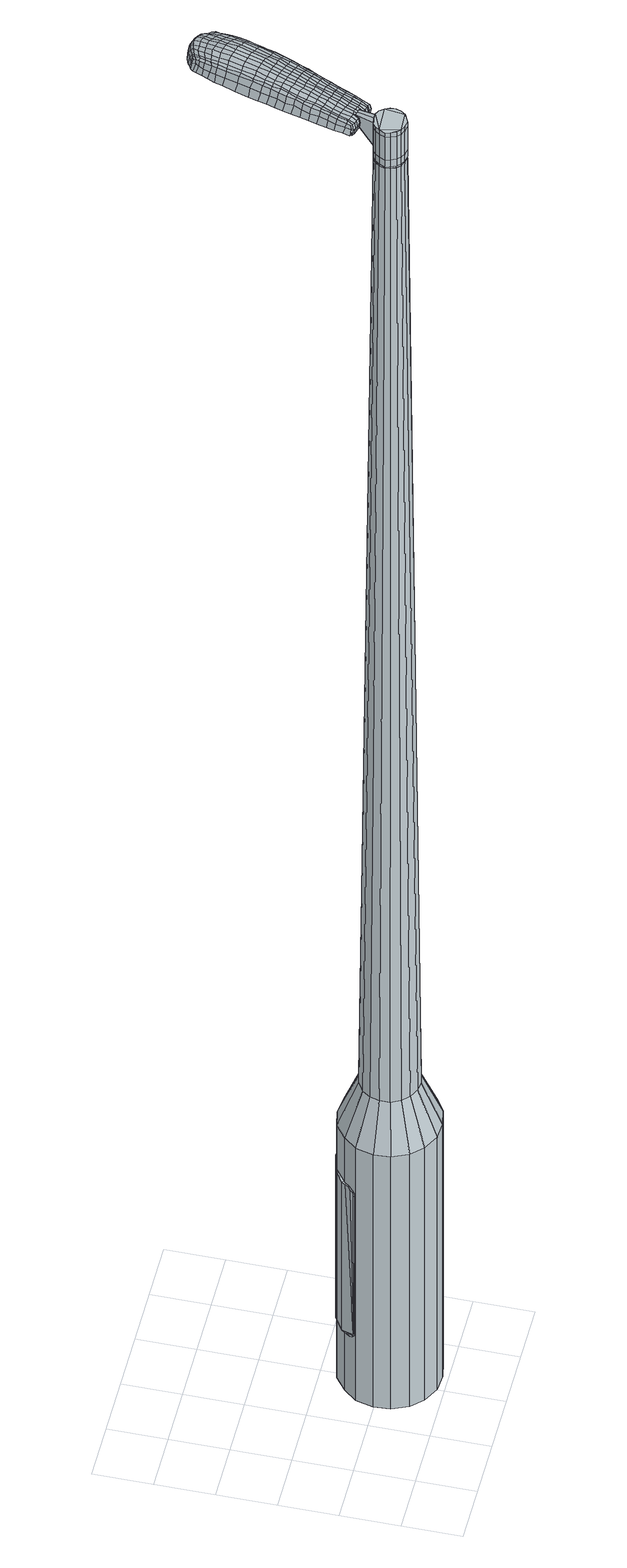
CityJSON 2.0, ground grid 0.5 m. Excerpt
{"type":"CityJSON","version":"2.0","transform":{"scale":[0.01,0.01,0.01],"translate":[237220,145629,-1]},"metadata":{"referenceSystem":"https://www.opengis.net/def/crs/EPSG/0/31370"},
"CityObjects":{
"object1":{"type":"GenericCityObject","attributes":{"cluster":579,"mean_distance_to_centroid":0.305,"new_centroid_x":237221.14,"new_centroid_y":145629.45,"mean_distance_to_camera":13.82,"H1":-37.46,"H2":-40.41,"Z_final":121.07,"cluster2":-1,"proj_x":237230.07,"proj_y":145632.05,"id_line":14328,"bearing_l":163.75,"distance":9.3,"orientation":"right","G_obj":73.75},"geometry":[{"type":"MultiSurface","lod":"2","boundaries":[[[0,1,2,3]],[[1,4,5,2]],[[4,6,7,5]],[[6,8,9,7]],[[8,10,11,9]],[[10,12,13,11]],[[12,14,15,13]],[[14,16,17,15]],[[16,18,19,17]],[[18,20,21,19]],[[20,22,23,21]],[[22,24,25,23]],[[24,26,27,25]],[[26,28,29,27]],[[28,30,31,29]],[[30,32,33,31]],[[32,34,35,33]],[[34,0,3,35]],[[36,37,38,39]],[[38,40,41,42]],[[41,43,42]],[[42,44,45,46]],[[45,47,46]],[[46,48,49,50]],[[49,51,50]],[[42,46,50,38]],[[50,52,39,38]],[[53,36,39]],[[2,5,7,35]],[[7,9,11,15]],[[11,13,15]],[[15,17,19,23]],[[19,21,23]],[[23,25,27,31]],[[27,29,31]],[[15,23,31,7]],[[31,33,35,7]],[[3,2,35]],[[1,0,54,55]],[[0,34,56,54]],[[34,32,57,56]],[[32,30,58,57]],[[30,28,59,58]],[[28,26,60,59]],[[26,24,61,60]],[[24,22,62,61]],[[22,20,63,62]],[[20,18,64,63]],[[18,16,65,64]],[[16,14,66,65]],[[14,12,67,66]],[[12,10,68,67]],[[10,8,69,68]],[[8,6,70,69]],[[6,4,71,70]],[[4,1,55,71]],[[55,54,72,73]],[[54,56,74,72]],[[56,57,75,74]],[[57,58,76,75]],[[58,59,77,76]],[[59,60,78,77]],[[60,61,79,78]],[[61,62,80,79]],[[62,63,81,80]],[[63,64,82,81]],[[64,65,83,82]],[[65,66,84,83]],[[66,67,85,84]],[[67,68,86,85]],[[68,69,87,86]],[[69,70,88,87]],[[70,71,89,88]],[[71,55,73,89]],[[90,91,92,93]],[[74,94,91,90]],[[95,96,94,74]],[[97,98,96,95]],[[77,99,98,97]],[[100,101,99,77]],[[79,102,101,100]],[[103,104,102,79]],[[81,105,104,103]],[[106,107,105,81]],[[108,109,107,106]],[[84,110,109,108]],[[111,112,110,84]],[[113,114,112,111]],[[87,115,114,113]],[[116,117,115,87]],[[89,118,117,116]],[[93,92,118,89]],[[119,120,121,122]],[[123,119,122,124]],[[125,123,124,126]],[[127,125,126,128]],[[129,127,128,130]],[[131,129,130,132]],[[133,131,132,134]],[[135,133,134,136]],[[137,135,136,138]],[[139,137,138,140]],[[141,139,140,142]],[[143,141,142,144]],[[145,143,144,146]],[[147,145,146,148]],[[149,147,148,150]],[[151,149,150,152]],[[73,72,90,93]],[[72,74,90]],[[75,95,74]],[[75,76,97,95]],[[76,77,97]],[[78,100,77]],[[78,79,100]],[[80,103,79]],[[80,81,103]],[[82,106,81]],[[82,83,108,106]],[[83,84,108]],[[85,111,84]],[[85,86,113,111]],[[86,87,113]],[[88,116,87]],[[88,89,116]],[[73,93,89]],[[153,154,92,91]],[[154,118,92]],[[155,117,118]],[[155,115,117]],[[156,114,115]],[[156,157,112,114]],[[157,110,112]],[[158,109,110]],[[158,159,107,109]],[[159,105,107]],[[160,104,105]],[[160,102,104]],[[161,101,102]],[[161,99,101]],[[162,98,99]],[[162,163,96,98]],[[163,94,96]],[[153,91,94]],[[39,52,151,164]],[[154,153,165,152]],[[53,39,164,120]],[[153,94,121,165]],[[36,53,120,119]],[[94,163,122,121]],[[37,36,119,123]],[[163,162,124,122]],[[38,37,123,125]],[[162,99,126,124]],[[40,38,125,127]],[[99,161,128,126]],[[41,40,127,129]],[[161,102,130,128]],[[43,41,129,131]],[[102,160,132,130]],[[42,43,131,133]],[[160,105,134,132]],[[44,42,133,135]],[[105,159,136,134]],[[45,44,135,137]],[[159,158,138,136]],[[47,45,137,139]],[[158,110,140,138]],[[46,47,139,141]],[[110,157,142,140]],[[48,46,141,143]],[[157,156,144,142]],[[49,48,143,145]],[[156,115,146,144]],[[51,49,145,147]],[[115,155,148,146]],[[50,51,147,149]],[[155,118,150,148]],[[52,50,149,151]],[[118,154,152,150]],[[151,152,166,167]],[[152,165,168,166]],[[165,121,169,168]],[[121,120,170,169]],[[120,164,171,170]],[[164,151,167,171]],[[172,173,174,175]],[[176,172,175,177]],[[172,176,178,179]],[[173,172,179,180]],[[181,182,183,184]],[[185,181,184,186]],[[181,185,187,188]],[[182,181,188,189]],[[190,191,192,193]],[[194,190,193,195]],[[190,194,196,197]],[[191,190,197,198]],[[199,200,201,202]],[[203,199,202,204]],[[199,203,205,206]],[[200,199,206,207]],[[208,209,210,211]],[[212,208,211,213]],[[208,212,214,215]],[[209,208,215,216]],[[217,218,219,220]],[[221,217,220,222]],[[217,221,223,224]],[[218,217,224,225]],[[226,227,228,229]],[[218,226,229,219]],[[226,218,225,230]],[[227,226,230,231]],[[232,233,234,235]],[[227,232,235,228]],[[232,227,231,236]],[[233,232,236,237]],[[238,176,177,239]],[[233,238,239,234]],[[238,233,237,240]],[[176,238,240,178]],[[241,242,243,244]],[[245,241,244,246]],[[241,245,247,248]],[[242,241,248,249]],[[250,251,252,253]],[[242,250,253,243]],[[250,242,249,254]],[[251,250,254,255]],[[256,257,258,259]],[[251,256,259,252]],[[256,251,255,260]],[[257,256,260,261]],[[262,263,264,265]],[[257,262,265,258]],[[262,257,261,266]],[[263,262,266,267]],[[268,173,180,269]],[[263,268,269,264]],[[268,263,267,270]],[[173,268,270,174]],[[271,272,273,274]],[[275,271,274,276]],[[271,275,277,278]],[[272,271,278,279]],[[280,281,282,283]],[[272,280,283,273]],[[280,272,279,284]],[[281,280,284,285]],[[286,287,288,289]],[[281,286,289,282]],[[286,281,285,290]],[[287,286,290,291]],[[292,185,186,293]],[[287,292,293,288]],[[292,287,291,294]],[[185,292,294,187]],[[295,296,297,298]],[[299,295,298,300]],[[295,299,301,302]],[[296,295,302,303]],[[304,305,306,307]],[[296,304,307,297]],[[304,296,303,308]],[[305,304,308,309]],[[310,311,312,313]],[[305,310,313,306]],[[310,305,309,314]],[[311,310,314,315]],[[316,317,318,319]],[[311,316,319,312]],[[316,311,315,320]],[[317,316,320,321]],[[322,182,189,323]],[[317,322,323,318]],[[322,317,321,324]],[[182,322,324,183]],[[325,211,210,326]],[[327,325,326,328]],[[325,327,329,330]],[[211,325,330,213]],[[331,327,328,332]],[[333,331,332,334]],[[331,333,335,336]],[[327,331,336,329]],[[337,333,334,338]],[[339,337,338,340]],[[337,339,341,342]],[[333,337,342,335]],[[343,339,340,344]],[[345,343,344,346]],[[343,345,347,348]],[[339,343,348,341]],[[349,345,346,350]],[[200,349,350,201]],[[349,200,207,351]],[[345,349,351,347]],[[352,353,198,197]],[[354,352,197,196]],[[352,354,355,356]],[[353,352,356,357]],[[358,359,357,356]],[[360,358,356,355]],[[358,360,361,362]],[[359,358,362,363]],[[364,365,363,362]],[[366,364,362,361]],[[364,366,367,368]],[[365,364,368,369]],[[370,371,369,368]],[[372,370,368,367]],[[370,372,205,203]],[[371,370,203,204]],[[373,374,375,376]],[[275,373,376,277]],[[373,275,276,377]],[[374,373,377,378]],[[379,194,195,380]],[[374,379,380,375]],[[379,374,378,381]],[[194,379,381,196]],[[382,383,384,385]],[[221,382,385,223]],[[382,221,222,386]],[[383,382,386,387]],[[388,389,390,391]],[[383,388,391,384]],[[388,383,387,392]],[[389,388,392,393]],[[394,191,198,395]],[[389,394,395,390]],[[394,389,393,396]],[[191,394,396,192]],[[397,398,399,400]],[[179,397,400,180]],[[397,179,178,401]],[[398,397,401,402]],[[403,404,405,406]],[[398,403,406,399]],[[403,398,402,407]],[[404,403,407,408]],[[409,202,201,410]],[[404,409,410,405]],[[409,404,408,411]],[[202,409,411,204]],[[412,413,414,415]],[[184,412,415,186]],[[412,184,183,416]],[[413,412,416,417]],[[418,206,205,419]],[[413,418,419,414]],[[418,413,417,420]],[[206,418,420,207]],[[421,422,423,424]],[[299,421,424,301]],[[421,299,300,425]],[[422,421,425,426]],[[427,212,213,428]],[[422,427,428,423]],[[427,422,426,429]],[[212,427,429,214]],[[430,431,432,433]],[[245,430,433,247]],[[430,245,246,434]],[[431,430,434,435]],[[436,437,438,439]],[[431,436,439,432]],[[436,431,435,440]],[[437,436,440,441]],[[442,209,216,443]],[[437,442,443,438]],[[442,437,441,444]],[[209,442,444,210]],[[445,446,435,434]],[[244,445,434,246]],[[445,244,243,447]],[[446,445,447,448]],[[449,450,441,440]],[[446,449,440,435]],[[449,446,448,451]],[[450,449,451,452]],[[453,326,210,444]],[[450,453,444,441]],[[453,450,452,454]],[[326,453,454,328]],[[455,456,457,458]],[[302,455,458,303]],[[455,302,301,424]],[[456,455,424,423]],[[459,330,329,460]],[[456,459,460,457]],[[459,456,423,428]],[[330,459,428,213]],[[461,462,448,447]],[[253,461,447,243]],[[461,253,252,463]],[[462,461,463,464]],[[465,466,452,451]],[[462,465,451,448]],[[465,462,464,467]],[[466,465,467,468]],[[469,332,328,454]],[[466,469,454,452]],[[469,466,468,470]],[[332,469,470,334]],[[471,472,473,474]],[[308,471,474,309]],[[471,308,303,458]],[[472,471,458,457]],[[475,336,335,476]],[[472,475,476,473]],[[475,472,457,460]],[[336,475,460,329]],[[477,478,464,463]],[[259,477,463,252]],[[477,259,258,479]],[[478,477,479,480]],[[481,482,468,467]],[[478,481,467,464]],[[481,478,480,483]],[[482,481,483,484]],[[485,338,334,470]],[[482,485,470,468]],[[485,482,484,486]],[[338,485,486,340]],[[487,488,489,490]],[[314,487,490,315]],[[487,314,309,474]],[[488,487,474,473]],[[491,342,341,492]],[[488,491,492,489]],[[491,488,473,476]],[[342,491,476,335]],[[493,494,480,479]],[[265,493,479,258]],[[493,265,264,495]],[[494,493,495,496]],[[497,498,484,483]],[[494,497,483,480]],[[497,494,496,499]],[[498,497,499,500]],[[501,344,340,486]],[[498,501,486,484]],[[501,498,500,502]],[[344,501,502,346]],[[503,504,505,506]],[[320,503,506,321]],[[503,320,315,490]],[[504,503,490,489]],[[507,348,347,508]],[[504,507,508,505]],[[507,504,489,492]],[[348,507,492,341]],[[509,510,496,495]],[[269,509,495,264]],[[509,269,180,400]],[[510,509,400,399]],[[511,512,500,499]],[[510,511,499,496]],[[511,510,399,406]],[[512,511,406,405]],[[513,350,346,502]],[[512,513,502,500]],[[513,512,405,410]],[[350,513,410,201]],[[514,515,417,416]],[[324,514,416,183]],[[514,324,321,506]],[[515,514,506,505]],[[516,351,207,420]],[[515,516,420,417]],[[516,515,505,508]],[[351,516,508,347]],[[517,518,378,377]],[[274,517,377,276]],[[517,274,273,519]],[[518,517,519,520]],[[521,354,196,381]],[[518,521,381,378]],[[521,518,520,522]],[[354,521,522,355]],[[523,524,525,526]],[[224,523,526,225]],[[523,224,223,385]],[[524,523,385,384]],[[527,528,529,530]],[[524,527,530,525]],[[527,524,384,391]],[[528,527,391,390]],[[531,353,357,532]],[[528,531,532,529]],[[531,528,390,395]],[[353,531,395,198]],[[533,534,520,519]],[[283,533,519,273]],[[533,283,282,535]],[[534,533,535,536]],[[537,360,355,522]],[[534,537,522,520]],[[537,534,536,538]],[[360,537,538,361]],[[539,540,541,542]],[[230,539,542,231]],[[539,230,225,526]],[[540,539,526,525]],[[543,544,545,546]],[[540,543,546,541]],[[543,540,525,530]],[[544,543,530,529]],[[547,359,363,548]],[[544,547,548,545]],[[547,544,529,532]],[[359,547,532,357]],[[549,550,536,535]],[[289,549,535,282]],[[549,289,288,551]],[[550,549,551,552]],[[553,366,361,538]],[[550,553,538,536]],[[553,550,552,554]],[[366,553,554,367]],[[555,556,557,558]],[[236,555,558,237]],[[555,236,231,542]],[[556,555,542,541]],[[559,560,561,562]],[[556,559,562,557]],[[559,556,541,546]],[[560,559,546,545]],[[563,365,369,564]],[[560,563,564,561]],[[563,560,545,548]],[[365,563,548,363]],[[565,566,552,551]],[[293,565,551,288]],[[565,293,186,415]],[[566,565,415,414]],[[567,372,367,554]],[[566,567,554,552]],[[567,566,414,419]],[[372,567,419,205]],[[568,569,402,401]],[[240,568,401,178]],[[568,240,237,558]],[[569,568,558,557]],[[570,571,408,407]],[[569,570,407,402]],[[570,569,557,562]],[[571,570,562,561]],[[572,371,204,411]],[[571,572,411,408]],[[572,571,561,564]],[[371,572,564,369]],[[573,574,575,576]],[[576,575,577,578]],[[579,577,575,580]],[[580,575,574,581]],[[582,583,584,585]],[[585,584,586,587]],[[588,586,584,589]],[[589,584,583,590]],[[591,592,593,594]],[[594,593,595,596]],[[597,595,593,598]],[[598,593,592,599]],[[600,601,602,603]],[[603,602,604,605]],[[606,604,602,607]],[[607,602,601,608]],[[609,610,611,612]],[[612,611,613,614]],[[615,613,611,616]],[[616,611,610,617]],[[618,619,620,621]],[[621,620,622,623]],[[624,622,620,625]],[[625,620,619,626]],[[627,628,629,630]],[[630,629,619,618]],[[626,619,629,631]],[[631,629,628,632]],[[633,634,635,636]],[[636,635,628,627]],[[632,628,635,637]],[[637,635,634,638]],[[578,577,639,640]],[[640,639,634,633]],[[638,634,639,641]],[[641,639,577,579]],[[642,643,644,645]],[[645,644,646,647]],[[648,646,644,649]],[[649,644,643,650]],[[651,652,653,654]],[[654,653,643,642]],[[650,643,653,655]],[[655,653,652,656]],[[657,658,659,660]],[[660,659,652,651]],[[656,652,659,661]],[[661,659,658,662]],[[663,664,665,666]],[[666,665,658,657]],[[662,658,665,667]],[[667,665,664,668]],[[581,574,669,670]],[[670,669,664,663]],[[668,664,669,671]],[[671,669,574,573]],[[672,673,674,675]],[[675,674,676,677]],[[678,676,674,679]],[[679,674,673,680]],[[681,682,683,684]],[[684,683,673,672]],[[680,673,683,685]],[[685,683,682,686]],[[687,688,689,690]],[[690,689,682,681]],[[686,682,689,691]],[[691,689,688,692]],[[587,586,693,694]],[[694,693,688,687]],[[692,688,693,695]],[[695,693,586,588]],[[696,697,698,699]],[[699,698,700,701]],[[702,700,698,703]],[[703,698,697,704]],[[705,706,707,708]],[[708,707,697,696]],[[704,697,707,709]],[[709,707,706,710]],[[711,712,713,714]],[[714,713,706,705]],[[710,706,713,715]],[[715,713,712,716]],[[717,718,719,720]],[[720,719,712,711]],[[716,712,719,721]],[[721,719,718,722]],[[590,583,723,724]],[[724,723,718,717]],[[722,718,723,725]],[[725,723,583,582]],[[609,612,726,727]],[[727,726,728,729]],[[730,728,726,731]],[[731,726,612,614]],[[729,728,732,733]],[[733,732,734,735]],[[736,734,732,737]],[[737,732,728,730]],[[735,734,738,739]],[[739,738,740,741]],[[742,740,738,743]],[[743,738,734,736]],[[741,740,744,745]],[[745,744,746,747]],[[748,746,744,749]],[[749,744,740,742]],[[747,746,750,751]],[[751,750,601,600]],[[608,601,750,752]],[[752,750,746,748]],[[599,753,754,598]],[[598,754,755,597]],[[756,755,754,757]],[[757,754,753,758]],[[758,759,760,757]],[[757,760,761,756]],[[762,761,760,763]],[[763,760,759,764]],[[764,765,766,763]],[[763,766,767,762]],[[768,767,766,769]],[[769,766,765,770]],[[770,771,772,769]],[[769,772,773,768]],[[606,773,772,604]],[[604,772,771,605]],[[774,775,776,777]],[[777,776,676,678]],[[677,676,776,778]],[[778,776,775,779]],[[596,595,780,781]],[[781,780,775,774]],[[779,775,780,782]],[[782,780,595,597]],[[783,784,785,786]],[[786,785,622,624]],[[623,622,785,787]],[[787,785,784,788]],[[789,790,791,792]],[[792,791,784,783]],[[788,784,791,793]],[[793,791,790,794]],[[599,592,795,796]],[[796,795,790,789]],[[794,790,795,797]],[[797,795,592,591]],[[798,799,800,801]],[[801,800,580,581]],[[579,580,800,802]],[[802,800,799,803]],[[804,805,806,807]],[[807,806,799,798]],[[803,799,806,808]],[[808,806,805,809]],[[600,603,810,811]],[[811,810,805,804]],[[809,805,810,812]],[[812,810,603,605]],[[813,814,815,816]],[[816,815,585,587]],[[582,585,815,817]],[[817,815,814,818]],[[606,607,819,820]],[[820,819,814,813]],[[818,814,819,821]],[[821,819,607,608]],[[822,823,824,825]],[[825,824,700,702]],[[701,700,824,826]],[[826,824,823,827]],[[614,613,828,829]],[[829,828,823,822]],[[827,823,828,830]],[[830,828,613,615]],[[831,832,833,648]],[[833,646,648]],[[647,646,833,834]],[[834,833,832,835]],[[836,837,838,839]],[[839,838,832,831]],[[835,832,838,840]],[[840,838,837,841]],[[617,610,842,843]],[[843,842,837,836]],[[841,837,842,844]],[[844,842,610,609]],[[835,845,834]],[[834,845,645,647]],[[642,645,845,846]],[[846,845,847]],[[841,848,849,840]],[[840,849,845,835]],[[847,845,849,850]],[[850,849,848,851]],[[609,727,852,844]],[[844,852,848,841]],[[851,848,852,853]],[[853,852,727,729]],[[854,855,856,857]],[[857,856,703,704]],[[702,703,856,825]],[[825,856,855,822]],[[730,731,858,859]],[[859,858,855,854]],[[822,855,858,829]],[[829,858,731,614]],[[847,860,861,846]],[[846,861,654,642]],[[651,654,861,862]],[[861,860,862]],[[851,863,864,850]],[[850,864,860,847]],[[862,860,864,865]],[[865,864,863,866]],[[729,733,867,853]],[[853,867,863,851]],[[866,863,867,868]],[[868,867,733,735]],[[869,870,871,872]],[[872,871,709,710]],[[704,709,871,857]],[[857,871,870,854]],[[736,737,873,874]],[[874,873,870,869]],[[854,870,873,859]],[[859,873,737,730]],[[875,876,862]],[[862,876,660,651]],[[657,660,876,877]],[[877,876,875,878]],[[866,879,880,865]],[[865,880,875,862]],[[878,875,880,881]],[[881,880,879,882]],[[735,739,883,868]],[[868,883,879,866]],[[882,879,883,884]],[[884,883,739,741]],[[885,886,887,888]],[[888,887,715,716]],[[710,715,887,872]],[[872,887,886,869]],[[742,743,889,890]],[[890,889,886,885]],[[869,886,889,874]],[[874,889,743,736]],[[878,891,892,877]],[[877,892,666,657]],[[663,666,892,893]],[[893,892,891,894]],[[882,895,896,881]],[[881,896,891,878]],[[894,891,896,897]],[[897,896,895,898]],[[741,745,899,884]],[[884,899,895,882]],[[898,895,899,900]],[[900,899,745,747]],[[901,902,903,904]],[[904,903,721,722]],[[716,721,903,888]],[[888,903,902,885]],[[748,749,905,906]],[[906,905,902,901]],[[885,902,905,890]],[[890,905,749,742]],[[894,907,908,893]],[[893,908,670,663]],[[581,670,908,801]],[[801,908,907,798]],[[898,909,910,897]],[[897,910,907,894]],[[798,907,910,807]],[[807,910,909,804]],[[747,751,911,900]],[[900,911,909,898]],[[804,909,911,811]],[[811,911,751,600]],[[818,912,913,817]],[[817,913,725,582]],[[722,725,913,904]],[[904,913,912,901]],[[608,752,914,821]],[[821,914,912,818]],[[901,912,914,906]],[[906,914,752,748]],[[779,915,916,778]],[[778,916,675,677]],[[672,675,916,917]],[[917,916,915,918]],[[597,755,919,782]],[[782,919,915,779]],[[918,915,919,920]],[[920,919,755,756]],[[921,922,923,924]],[[924,923,625,626]],[[624,625,923,786]],[[786,923,922,783]],[[925,926,927,928]],[[928,927,922,921]],[[783,922,927,792]],[[792,927,926,789]],[[758,753,929,930]],[[930,929,926,925]],[[789,926,929,796]],[[796,929,753,599]],[[918,931,932,917]],[[917,932,684,672]],[[681,684,932,933]],[[933,932,931,934]],[[756,761,935,920]],[[920,935,931,918]],[[934,931,935,936]],[[936,935,761,762]],[[937,938,939,940]],[[940,939,631,632]],[[626,631,939,924]],[[924,939,938,921]],[[941,942,943,944]],[[944,943,938,937]],[[921,938,943,928]],[[928,943,942,925]],[[764,759,945,946]],[[946,945,942,941]],[[925,942,945,930]],[[930,945,759,758]],[[934,947,948,933]],[[933,948,690,681]],[[687,690,948,949]],[[949,948,947,950]],[[762,767,951,936]],[[936,951,947,934]],[[950,947,951,952]],[[952,951,767,768]],[[953,954,955,956]],[[956,955,637,638]],[[632,637,955,940]],[[940,955,954,937]],[[957,958,959,960]],[[960,959,954,953]],[[937,954,959,944]],[[944,959,958,941]],[[770,765,961,962]],[[962,961,958,957]],[[941,958,961,946]],[[946,961,765,764]],[[950,963,964,949]],[[949,964,694,687]],[[587,694,964,816]],[[816,964,963,813]],[[768,773,965,952]],[[952,965,963,950]],[[813,963,965,820]],[[820,965,773,606]],[[803,966,967,802]],[[802,967,641,579]],[[638,641,967,956]],[[956,967,966,953]],[[809,968,969,808]],[[808,969,966,803]],[[953,966,969,960]],[[960,969,968,957]],[[605,771,970,812]],[[812,970,968,809]],[[957,968,970,962]],[[962,970,771,770]],[[573,576,175,174]],[[576,578,177,175]],[[588,589,188,187]],[[589,590,189,188]],[[591,594,193,192]],[[594,596,195,193]],[[615,616,215,214]],[[616,617,216,215]],[[618,621,220,219]],[[621,623,222,220]],[[627,630,229,228]],[[630,618,219,229]],[[633,636,235,234]],[[636,627,228,235]],[[578,640,239,177]],[[640,633,234,239]],[[648,649,248,247]],[[649,650,249,248]],[[650,655,254,249]],[[655,656,255,254]],[[656,661,260,255]],[[661,662,261,260]],[[662,667,266,261]],[[667,668,267,266]],[[668,671,270,267]],[[671,573,174,270]],[[678,679,278,277]],[[679,680,279,278]],[[680,685,284,279]],[[685,686,285,284]],[[686,691,290,285]],[[691,692,291,290]],[[692,695,294,291]],[[695,588,187,294]],[[696,699,298,297]],[[699,701,300,298]],[[705,708,307,306]],[[708,696,297,307]],[[711,714,313,312]],[[714,705,306,313]],[[717,720,319,318]],[[720,711,312,319]],[[590,724,323,189]],[[724,717,318,323]],[[774,777,376,375]],[[777,678,277,376]],[[596,781,380,195]],[[781,774,375,380]],[[623,787,386,222]],[[787,788,387,386]],[[788,793,392,387]],[[793,794,393,392]],[[794,797,396,393]],[[797,591,192,396]],[[701,826,425,300]],[[826,827,426,425]],[[827,830,429,426]],[[830,615,214,429]],[[831,648,433,432]],[[648,247,433]],[[836,839,439,438]],[[839,831,432,439]],[[617,843,443,216]],[[843,836,438,443]],[[971,972,973,974]],[[975,976,974,973]],[[977,978,979,980]],[[981,982,983,984]],[[972,985,986,973]],[[987,975,973,986]],[[988,977,980,989]],[[990,991,982,981]],[[985,992,993,986]],[[993,994,987,986]],[[995,988,989,996]],[[997,991,990,998]],[[992,999,1000,993]],[[1000,1001,994,993]],[[1002,995,996,1003]],[[1004,997,998,1005]],[[1006,1007,1008,1009]],[[1010,1011,1007,1006]],[[1010,1012,1013,1011]],[[1012,1014,1015,1013]],[[1016,1017,1018,1019]],[[1020,1021,1017,1016]],[[1022,1023,1021,1020]],[[1024,1025,1023,1022]],[[1019,1008,1007,1016]],[[1016,1007,1011,1020]],[[1011,1013,1022,1020]],[[1013,1015,1024,1022]],[[980,979,976,975]],[[989,980,975,987]],[[994,996,989,987]],[[1001,1003,996,994]],[[981,984,978,977]],[[990,981,977,988]],[[998,990,988,995]],[[1005,998,995,1002]],[[982,1006,1009,983]],[[991,1010,1006,982]],[[1012,1010,991,997]],[[1014,1012,997,1004]],[[1026,1027,1028,1029]],[[1028,1030,1031,1032]],[[1028,1032,1033,1034]],[[1028,1034,1029]],[[1035,1026,1029,1036]],[[1037,1036,1029,1038]],[[1039,1038,1029]],[[1040,1028,1027,1041]],[[1042,1040,1041,1043]],[[1044,1042,1043,1045]],[[1046,1044,1045,1047]],[[1048,1046,1047,1049]],[[1049,1050,1051,1052]],[[1049,1052,1053,1054]],[[1049,1054,1055,1056]],[[1055,1057,1058,1059]],[[1055,1059,1060,1061]],[[1055,1061,1056]],[[1049,1056,1048]],[[1062,1063,1027,1026]],[[1064,1065,1030,1028]],[[1066,1067,1039,1029]],[[1063,1068,1041,1027]],[[1069,1064,1028,1040]],[[1068,1070,1043,1041]],[[1071,1069,1040,1042]],[[1070,1072,1045,1043]],[[1073,1071,1042,1044]],[[1072,1074,1047,1045]],[[1075,1073,1044,1046]],[[1074,1076,1049,1047]],[[1077,1075,1046,1048]],[[1076,1078,1050,1049]],[[1079,1080,1057,1055]],[[1081,1077,1048,1056]],[[1051,1050,1078,1082]],[[1052,1051,1082,1083]],[[1053,1052,1083,1084]],[[1054,1053,1084,1085]],[[1055,1054,1085,1079]],[[1086,1062,1026,1035]],[[1087,1086,1035,1036]],[[1088,1087,1036,1037]],[[1089,1088,1037,1038]],[[1067,1089,1038,1039]],[[1031,1030,1065,1090]],[[1058,1057,1080,1091]],[[1032,1031,1090,1092]],[[1033,1032,1092,1093]],[[1034,1033,1093,1094]],[[1029,1034,1094,1066]],[[1059,1058,1091,1095]],[[1060,1059,1095,1096]],[[1061,1060,1096,1097]],[[1056,1061,1097,1081]]]}]}
},
"vertices":[
[125,87,384],[138,81,384],[138,81,96],[125,87,96],[148,70,384],[148,70,96],[154,57,384],[154,57,96],[155,42,384],[155,42,96],[151,28,384],[151,28,96],[142,16,384],[142,16,96],[130,8,384],[130,8,96],[116,5,384],[116,5,96],[101,6,384],[101,6,96],[88,13,384],[88,13,96],[78,23,384],[78,23,96],[72,37,384],[72,37,96],[71,51,384],[71,51,96],[75,66,384],[75,66,96],[84,77,384],[84,77,96],[96,86,384],[96,86,96],[110,89,384],[110,89,96],[107,59,1524],[104,57,1524],[101,53,1524],[117,60,1524],[99,48,1524],[100,44,1524],[105,36,1524],[102,39,1524],[109,34,1524],[114,33,1524],[122,37,1524],[118,35,1524],[125,41,1524],[126,45,1524],[124,54,1524],[126,50,1524],[121,58,1524],[112,60,1524],[120,71,429],[128,67,429],[111,72,429],[103,70,429],[95,65,429],[90,58,429],[88,50,429],[88,41,429],[92,33,429],[98,27,429],[106,23,429],[114,22,429],[123,24,429],[130,29,429],[135,36,429],[138,44,429],[137,53,429],[134,61,429],[117,60,1483],[121,58,1483],[112,60,1483],[107,59,1483],[104,57,1483],[101,53,1483],[99,48,1483],[100,44,1483],[102,39,1483],[105,36,1483],[109,34,1483],[114,33,1483],[118,35,1483],[122,37,1483],[125,41,1483],[126,45,1483],[126,50,1483],[124,54,1483],[116,59,1483],[116,59,1485],[120,57,1485],[120,57,1483],[112,60,1485],[108,59,1483],[108,59,1485],[104,56,1483],[104,56,1485],[101,53,1485],[100,48,1483],[100,48,1485],[100,44,1485],[102,40,1483],[102,40,1485],[105,36,1485],[109,35,1483],[109,35,1485],[114,34,1483],[114,34,1485],[118,35,1485],[122,38,1483],[122,38,1485],[124,41,1483],[124,41,1485],[126,45,1485],[125,50,1483],[125,50,1485],[124,54,1485],[107,59,1519],[112,60,1519],[112,60,1493],[107,59,1493],[104,57,1519],[104,57,1493],[101,53,1519],[101,53,1493],[99,48,1519],[99,48,1493],[100,44,1519],[100,44,1493],[102,39,1519],[102,39,1493],[105,36,1519],[105,36,1493],[109,34,1519],[109,34,1493],[114,33,1519],[114,33,1493],[118,35,1519],[118,35,1493],[122,37,1519],[122,37,1493],[125,41,1519],[125,41,1493],[126,45,1519],[126,45,1493],[126,50,1519],[126,50,1493],[124,54,1519],[124,54,1493],[121,58,1519],[121,58,1493],[117,60,1485],[121,58,1485],[126,50,1485],[125,41,1485],[122,37,1485],[114,33,1485],[109,34,1485],[102,39,1485],[99,48,1485],[104,57,1485],[107,59,1485],[117,60,1519],[117,60,1493],[125,77,1513],[125,77,1518],[122,78,1513],[119,79,1513],[119,79,1518],[122,78,1518],[161,143,1519],[159,137,1518],[161,137,1509],[163,144,1510],[164,152,1519],[166,152,1510],[162,151,1526],[160,143,1525],[157,136,1525],[124,154,1519],[123,147,1518],[124,146,1525],[126,153,1525],[127,163,1519],[128,161,1526],[125,164,1510],[123,156,1510],[122,149,1509],[162,220,1519],[165,219,1519],[166,220,1513],[162,221,1513],[158,220,1519],[158,221,1513],[157,218,1524],[161,218,1524],[165,217,1524],[141,149,1530],[139,142,1529],[142,141,1529],[144,148,1530],[144,158,1531],[147,157,1531],[140,159,1530],[138,150,1530],[136,143,1529],[119,71,1512],[121,70,1512],[122,72,1517],[119,72,1517],[116,72,1512],[116,73,1517],[116,73,1506],[119,72,1506],[122,71,1506],[177,201,1519],[176,197,1519],[178,198,1512],[178,201,1512],[177,203,1518],[178,204,1512],[176,203,1522],[175,201,1523],[175,197,1524],[175,193,1519],[174,187,1519],[176,188,1512],[177,193,1512],[174,193,1524],[173,187,1525],[173,181,1519],[171,174,1519],[172,174,1511],[174,182,1511],[171,181,1526],[169,173,1526],[167,163,1519],[169,164,1510],[166,162,1526],[137,74,1513],[139,81,1513],[138,80,1518],[135,73,1517],[134,69,1512],[134,70,1516],[136,69,1506],[138,74,1507],[141,81,1507],[142,88,1514],[144,95,1515],[143,95,1520],[140,88,1519],[143,89,1507],[146,96,1507],[147,102,1515],[149,109,1516],[148,109,1522],[145,102,1521],[148,103,1508],[151,110,1508],[152,116,1517],[154,123,1517],[153,122,1524],[150,116,1523],[154,117,1508],[156,124,1509],[157,130,1518],[155,129,1524],[159,131,1509],[143,211,1519],[141,208,1519],[142,208,1524],[144,211,1523],[144,214,1518],[144,213,1522],[143,215,1512],[141,213,1512],[140,210,1512],[139,204,1519],[137,198,1519],[138,197,1525],[140,203,1524],[138,205,1512],[136,200,1512],[135,193,1519],[133,185,1519],[134,184,1526],[136,192,1526],[134,194,1511],[132,187,1511],[130,174,1519],[131,173,1526],[129,176,1510],[108,82,1513],[109,90,1513],[108,91,1507],[107,84,1507],[107,77,1512],[106,78,1506],[108,78,1516],[108,81,1517],[110,89,1518],[111,97,1514],[113,104,1515],[112,106,1507],[110,98,1507],[112,96,1519],[114,103,1520],[114,112,1515],[116,119,1516],[115,120,1508],[113,113,1508],[115,111,1521],[117,118,1522],[118,126,1517],[119,133,1517],[118,135,1509],[117,128,1508],[119,125,1523],[120,132,1524],[121,140,1518],[120,142,1509],[122,139,1524],[121,78,1519],[123,77,1519],[123,85,1520],[125,84,1520],[120,86,1520],[118,78,1519],[125,92,1522],[127,91,1522],[127,99,1523],[129,98,1523],[124,100,1523],[122,93,1521],[129,106,1524],[132,105,1524],[131,113,1525],[134,112,1525],[128,114,1525],[126,107,1524],[133,120,1526],[136,120,1526],[135,128,1527],[138,127,1527],[132,128,1527],[130,121,1526],[137,135,1528],[140,134,1528],[134,136,1528],[160,216,1527],[164,214,1527],[156,216,1526],[155,211,1527],[159,211,1528],[163,210,1528],[157,205,1529],[161,204,1529],[153,205,1528],[151,199,1530],[155,198,1530],[159,197,1530],[153,191,1531],[157,190,1531],[149,192,1530],[147,183,1531],[151,182,1531],[154,181,1531],[147,170,1531],[151,169,1531],[143,171,1531],[145,215,1518],[148,217,1519],[147,218,1513],[145,216,1513],[146,214,1523],[148,215,1523],[153,219,1519],[152,220,1513],[152,217,1524],[176,205,1518],[175,208,1518],[174,207,1523],[175,204,1523],[178,206,1513],[176,209,1513],[174,211,1519],[171,214,1519],[171,213,1524],[173,210,1523],[174,212,1513],[172,215,1513],[169,217,1519],[168,215,1524],[169,218,1513],[158,143,1528],[156,144,1528],[154,137,1528],[156,136,1527],[161,151,1528],[159,152,1529],[154,145,1529],[151,146,1530],[148,139,1529],[151,138,1528],[156,153,1529],[153,154,1530],[147,147,1530],[145,140,1529],[150,156,1531],[127,152,1528],[129,152,1529],[132,160,1529],[129,161,1528],[125,145,1527],[128,145,1528],[133,151,1529],[136,160,1530],[131,144,1528],[107,75,1512],[109,74,1512],[110,75,1517],[108,76,1517],[107,76,1506],[109,75,1506],[112,73,1512],[113,74,1517],[112,74,1506],[133,67,1512],[131,68,1512],[132,68,1506],[134,68,1506],[133,68,1517],[131,69,1517],[129,68,1512],[126,69,1512],[127,70,1506],[130,69,1506],[129,69,1517],[126,70,1517],[124,70,1512],[124,70,1506],[124,71,1517],[134,74,1519],[133,74,1519],[137,81,1520],[135,81,1520],[130,75,1519],[128,75,1519],[133,82,1520],[130,82,1520],[126,76,1519],[128,83,1520],[110,81,1519],[111,80,1519],[113,88,1520],[111,88,1520],[115,79,1519],[116,87,1520],[139,88,1521],[137,88,1521],[141,95,1522],[140,95,1522],[135,89,1521],[133,90,1521],[137,96,1522],[135,97,1523],[130,90,1522],[132,97,1523],[113,95,1521],[115,95,1521],[117,102,1522],[115,103,1522],[118,94,1521],[120,101,1522],[144,102,1523],[142,102,1523],[146,109,1524],[145,109,1524],[140,103,1523],[137,104,1524],[142,110,1525],[139,111,1525],[134,105,1524],[136,112,1525],[117,110,1523],[119,109,1523],[120,116,1524],[118,117,1524],[122,108,1524],[124,115,1525],[149,116,1525],[147,116,1525],[151,123,1526],[149,123,1526],[144,117,1526],[142,118,1526],[147,124,1527],[144,125,1527],[139,119,1526],[141,126,1527],[120,124,1525],[122,124,1525],[124,131,1526],[122,131,1526],[126,123,1526],[128,130,1527],[153,129,1527],[152,130,1527],[149,131,1527],[146,132,1528],[143,133,1528],[124,138,1527],[126,138,1527],[130,137,1528],[145,212,1525],[147,213,1525],[144,208,1526],[146,209,1526],[152,215,1526],[150,211,1527],[175,202,1525],[174,205,1525],[173,201,1526],[174,199,1525],[172,207,1525],[170,210,1526],[169,206,1527],[171,204,1526],[167,213,1526],[166,208,1527],[142,203,1526],[144,204,1527],[140,198,1527],[142,198,1528],[148,205,1528],[146,199,1529],[173,194,1526],[172,196,1527],[170,189,1528],[172,188,1527],[170,198,1527],[167,200,1528],[165,194,1529],[168,192,1528],[164,202,1528],[162,195,1530],[138,192,1528],[140,192,1529],[135,184,1528],[138,184,1529],[144,192,1529],[142,184,1530],[170,182,1528],[169,183,1528],[166,175,1529],[168,174,1528],[166,185,1529],[163,187,1530],[161,178,1530],[164,177,1530],[160,189,1530],[158,180,1531],[132,172,1529],[135,172,1529],[139,172,1530],[164,163,1528],[163,164,1529],[160,165,1530],[157,166,1530],[154,168,1531],[159,138,1509],[157,137,1518],[159,144,1518],[161,145,1509],[162,152,1519],[164,153,1510],[160,152,1525],[158,144,1525],[155,137,1525],[126,146,1525],[125,147,1518],[126,154,1518],[127,153,1525],[129,162,1519],[130,161,1525],[127,164,1510],[125,156,1509],[124,149,1509],[165,218,1513],[164,217,1519],[161,218,1519],[162,219,1513],[158,218,1519],[158,219,1513],[157,216,1524],[161,216,1524],[164,215,1524],[142,141,1528],[139,142,1528],[141,149,1529],[144,148,1529],[144,158,1529],[147,157,1529],[140,159,1529],[138,150,1529],[136,143,1528],[122,73,1516],[122,73,1512],[119,73,1512],[120,74,1516],[116,74,1512],[117,75,1516],[116,75,1506],[120,74,1506],[122,73,1506],[176,198,1512],[174,198,1519],[175,201,1518],[176,201,1512],[175,203,1518],[176,203,1512],[174,202,1522],[173,201,1523],[173,198,1523],[174,188,1512],[172,187,1519],[173,193,1519],[175,194,1512],[172,193,1524],[171,187,1525],[171,175,1511],[169,174,1519],[171,182,1519],[173,182,1511],[169,181,1525],[167,174,1526],[166,163,1519],[167,164,1510],[164,163,1526],[136,81,1518],[137,82,1513],[135,75,1513],[134,74,1517],[133,70,1512],[132,71,1515],[134,70,1506],[136,75,1506],[139,82,1507],[141,95,1520],[142,96,1514],[140,89,1514],[139,88,1519],[141,89,1507],[144,96,1507],[146,109,1522],[148,110,1516],[145,103,1515],[144,102,1521],[147,103,1508],[149,111,1508],[151,123,1523],[152,124,1517],[150,117,1516],[148,116,1522],[152,118,1508],[154,124,1508],[155,131,1517],[153,130,1524],[157,131,1509],[144,207,1523],[143,207,1519],[144,210,1518],[145,210,1523],[145,212,1518],[146,211,1522],[144,213,1512],[143,212,1512],[142,209,1512],[140,197,1525],[139,198,1519],[141,203,1519],[142,202,1524],[140,204,1512],[138,199,1512],[136,183,1526],[135,185,1519],[137,192,1519],[138,191,1525],[136,194,1511],[134,186,1511],[132,174,1519],[133,172,1526],[131,175,1510],[110,91,1507],[111,89,1513],[110,82,1513],[109,83,1506],[109,77,1512],[108,78,1506],[110,78,1515],[110,81,1517],[112,88,1518],[114,105,1507],[115,104,1514],[113,97,1514],[112,98,1507],[114,96,1519],[116,103,1520],[117,120,1508],[118,119,1516],[116,111,1515],[115,113,1508],[117,110,1521],[119,117,1522],[120,135,1508],[121,133,1517],[120,126,1516],[119,127,1508],[121,125,1522],[122,132,1523],[123,140,1517],[122,142,1509],[124,139,1524],[121,78,1518],[123,78,1518],[123,85,1519],[125,85,1519],[120,86,1519],[118,79,1518],[125,92,1520],[127,92,1520],[127,100,1521],[130,99,1521],[124,100,1521],[122,93,1520],[129,107,1523],[132,106,1523],[131,114,1524],[134,113,1524],[128,115,1524],[126,108,1523],[133,121,1525],[136,120,1525],[135,128,1526],[138,127,1526],[132,129,1526],[130,122,1525],[137,135,1527],[140,134,1527],[134,136,1527],[163,213,1526],[160,214,1526],[157,214,1525],[155,211,1526],[159,210,1526],[162,209,1526],[161,203,1528],[157,204,1528],[154,205,1527],[152,198,1528],[155,197,1529],[159,196,1529],[157,190,1530],[153,191,1530],[150,191,1529],[147,183,1530],[151,182,1530],[154,181,1530],[150,169,1530],[147,170,1530],[144,171,1530],[148,216,1513],[149,215,1518],[146,214,1518],[146,215,1512],[147,212,1523],[149,213,1523],[153,217,1519],[153,218,1513],[153,215,1523],[173,206,1523],[174,207,1518],[174,205,1518],[173,204,1523],[176,205,1512],[175,207,1512],[169,212,1523],[170,213,1519],[172,210,1519],[171,209,1523],[173,211,1513],[170,214,1513],[167,215,1519],[167,214,1524],[168,216,1513],[153,137,1527],[156,144,1527],[157,144,1527],[155,137,1526],[159,152,1527],[158,152,1528],[148,139,1528],[150,146,1528],[153,145,1528],[151,138,1527],[156,154,1528],[153,155,1529],[147,147,1529],[145,140,1528],[150,156,1529],[132,160,1528],[130,152,1527],[128,152,1527],[131,161,1527],[127,145,1526],[128,145,1527],[134,151,1528],[136,160,1528],[132,144,1527],[111,77,1516],[110,76,1512],[109,76,1512],[110,77,1516],[108,77,1506],[109,77,1506],[113,75,1512],[114,76,1516],[113,76,1506],[133,70,1506],[132,70,1512],[133,69,1512],[132,70,1516],[132,71,1516],[128,72,1506],[127,71,1512],[130,70,1512],[130,71,1506],[129,71,1516],[127,72,1516],[124,72,1512],[125,73,1506],[125,73,1516],[133,75,1518],[136,81,1519],[135,82,1519],[128,76,1518],[131,76,1518],[133,82,1519],[130,83,1519],[126,77,1518],[128,84,1519],[114,88,1519],[112,81,1518],[111,81,1518],[113,88,1519],[115,80,1518],[117,87,1519],[137,89,1520],[138,88,1520],[140,96,1521],[133,90,1520],[135,89,1520],[137,96,1521],[135,97,1521],[130,91,1520],[132,98,1521],[117,102,1521],[115,95,1520],[114,96,1520],[116,103,1521],[119,94,1520],[121,102,1521],[142,103,1522],[143,103,1522],[145,110,1523],[144,110,1523],[137,104,1522],[140,104,1522],[142,111,1523],[139,111,1524],[134,105,1523],[137,112,1524],[121,117,1523],[119,110,1522],[118,110,1522],[120,117,1523],[122,109,1522],[124,116,1523],[147,117,1524],[148,116,1524],[150,123,1525],[149,124,1525],[141,118,1525],[144,118,1524],[146,125,1525],[144,125,1526],[139,119,1525],[141,126,1526],[125,131,1525],[123,124,1524],[121,124,1524],[123,131,1525],[126,123,1524],[128,130,1525],[151,131,1526],[152,130,1526],[146,132,1527],[149,131,1526],[143,133,1527],[126,138,1526],[125,138,1526],[130,137,1526],[148,212,1524],[146,210,1524],[145,207,1525],[147,208,1525],[152,213,1525],[151,210,1525],[172,200,1525],[172,204,1524],[173,202,1524],[172,199,1525],[168,206,1526],[169,209,1525],[171,207,1524],[170,203,1525],[166,212,1525],[165,208,1526],[145,203,1526],[143,202,1526],[141,197,1526],[143,197,1527],[149,204,1526],[147,198,1527],[169,189,1527],[171,195,1526],[171,194,1526],[170,188,1526],[165,193,1528],[166,200,1527],[169,198,1526],[167,191,1527],[164,202,1527],[162,195,1528],[141,191,1527],[139,191,1527],[137,183,1527],[139,184,1528],[145,192,1528],[143,183,1529],[165,175,1528],[168,183,1527],[168,182,1527],[166,174,1527],[160,178,1529],[163,187,1529],[165,185,1528],[163,177,1528],[160,188,1529],[157,180,1530],[135,172,1528],[134,172,1528],[139,172,1529],[162,164,1528],[163,163,1528],[157,167,1529],[160,165,1529],[154,168,1530],[134,70,1508],[127,72,1508],[138,103,1509],[145,101,1509],[144,123,1510],[153,121,1510],[156,161,1512],[165,158,1512],[160,141,1511],[151,144,1511],[161,178,1513],[165,191,1514],[173,189,1514],[170,176,1513],[121,74,1508],[130,105,1509],[136,126,1510],[147,164,1512],[142,146,1511],[152,181,1513],[156,194,1514],[115,76,1508],[123,107,1509],[128,128,1510],[138,166,1512],[133,149,1511],[148,196,1514],[143,184,1513],[108,78,1508],[115,109,1509],[120,130,1510],[129,169,1512],[124,152,1511],[139,199,1514],[134,186,1513],[168,204,1514],[168,209,1514],[175,207,1514],[176,202,1514],[160,207,1514],[161,211,1514],[152,209,1514],[154,213,1514],[144,211,1514],[148,215,1514],[167,215,1515],[164,219,1515],[165,218,1515],[171,213,1515],[162,216,1515],[163,219,1515],[158,217,1515],[162,219,1515],[154,218,1515],[161,219,1515],[81,76,334],[83,79,334],[83,79,165],[75,68,171],[81,76,165],[79,73,165],[77,71,166],[76,69,167],[75,68,169],[79,73,334],[77,71,333],[76,69,332],[75,68,331],[75,68,328],[96,87,165],[96,87,334],[110,90,165],[110,90,334],[125,89,165],[125,89,334],[139,82,165],[139,82,334],[149,72,165],[149,72,334],[151,68,334],[153,64,334],[154,62,333],[155,60,332],[155,59,331],[155,58,328],[151,68,165],[155,58,171],[155,59,169],[155,60,167],[154,62,166],[153,64,165],[83,74,334],[85,77,334],[85,77,165],[83,74,165],[77,66,171],[77,66,328],[97,85,334],[97,85,165],[111,88,334],[111,88,165],[124,86,334],[124,86,165],[137,80,334],[137,80,165],[147,70,334],[147,70,165],[148,67,334],[153,57,328],[153,57,171],[148,67,165],[150,63,334],[151,61,333],[152,59,332],[152,58,331],[81,71,334],[79,69,333],[78,67,332],[77,66,331],[81,71,165],[152,58,169],[79,69,166],[78,67,167],[77,66,169],[152,59,167],[151,61,166],[150,63,165]
]}
